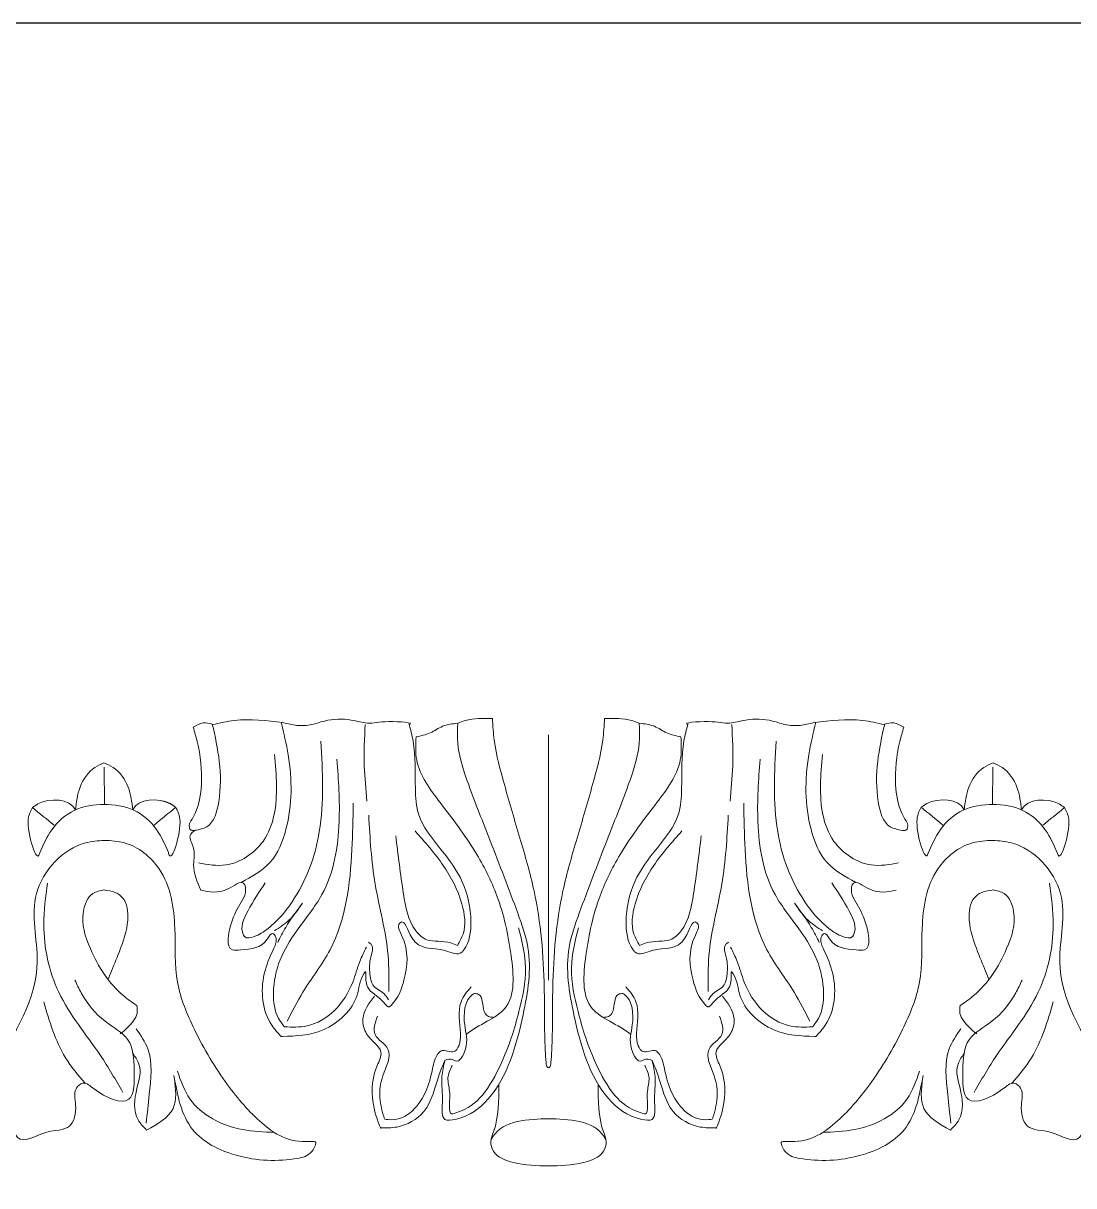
# Model space of a CAD drawing. Header units: millimetres. Extents: x 1315 to 1486, y 1419 to 1529.
# Drawn here: x 1376.8 to 1435.3, y 1464.5 to 1529.3 of the extents above; entities that cross this region are included whole.
import ezdxf

# ---------------------------------------------------------------- set-up
doc = ezdxf.new("R2010")
doc.units = ezdxf.units.MM
doc.layers.add('0.15', color=7, linetype='Continuous', lineweight=15)

msp = doc.modelspace()

# ---------------------------------------------------------------- linework, layer by layer
at = {"color": 6, "ltscale": 1000}
msp.add_lwpolyline([(1315.088132915806, 1419.264722877682), (1480.088132915806, 1419.264722877682), (1480.088132915806, 1529.264722877682), (1315.088132915806, 1529.264722877682)], close=True, dxfattribs=at)
at = {"layer": '0.15', "color": 7, "ltscale": 1000}
for p, q in [((1406.035580923792, 1489.642428469768), (1406.035580923792, 1475.980610134455)), ((1381.301952689664, 1485.768665446634), (1381.294918944488, 1487.842925921297)), ((1430.769209157919, 1485.768665446634), (1430.776242903095, 1487.842925921297))]:
    msp.add_line(p, q, dxfattribs=at)
for points in [[(1402.908783178962, 1490.555593104185), (1401.387109913117, 1490.437461572026), (1400.985709577286, 1490.303789908965)], [(1409.162378668738, 1490.555593104185), (1410.684051934466, 1490.437461572026), (1411.085452270181, 1490.303789908965)], [(1386.254782196553, 1490.075660418366), (1386.470801622909, 1489.268200028684), (1386.70386893996, 1486.863937635844), (1386.351704820012, 1485.280555014495), (1386.12161790342, 1484.85478988144), (1386.046034947456, 1484.703730459089), (1386.127936352463, 1484.33247830113), (1386.342837570188, 1484.327316213919)], [(1387.313778092805, 1490.247292745127), (1386.807348444312, 1490.312353249868), (1386.254782196553, 1490.075660418366)], [(1386.342837570188, 1484.327316213949), (1387.010850188741, 1484.532985795722), (1387.67190301367, 1485.922910014106), (1387.313778092805, 1490.247292745127)], [(1387.321505402168, 1490.212349200676), (1388.543372112279, 1490.447121438305), (1391.247072205832, 1490.339035367007)], [(1391.147637050552, 1490.350724324959), (1391.537482428084, 1488.5247558339), (1391.416597384796, 1484.388348879056), (1390.519377626199, 1482.538197301994), (1388.917049122694, 1481.433882268841)], [(1391.200670841801, 1490.344493760433), (1391.921358009055, 1490.186827203779), (1392.760281134349, 1490.203275084201), (1393.566300638438, 1490.416993098621), (1395.046725161559, 1490.466284524355), (1395.951455529383, 1490.3019101512), (1397.135866677574, 1490.384097337777), (1398.28141514603, 1490.226731140512), (1398.254351367312, 1490.219722964623)], [(1395.827232437627, 1490.228025228073), (1395.777280925726, 1487.902869307694), (1395.926897029578, 1485.959721936928)], [(1400.984940922888, 1490.291088877417), (1400.140348787023, 1490.121192328599), (1399.451757061597, 1489.759965545378), (1398.660043479827, 1489.536326587197)], [(1400.985709577286, 1490.303789908936), (1400.960674213431, 1489.480194931817), (1401.590492441504, 1486.862841110498), (1402.787540487665, 1483.748186930166), (1404.32077770722, 1479.719813831118), (1404.88729222929, 1477.805698274689), (1404.617506378516, 1474.058453392001), (1402.681915094796, 1469.379318598945), (1400.862082565622, 1468.239245516419), (1400.264452662737, 1468.239245516419), (1400.128665617154, 1469.162154361951), (1400.101484364783, 1470.627947692232), (1400.264452662737, 1471.523704481191)], [(1402.908783178962, 1490.555593104185), (1403.013216411531, 1489.347097639195), (1403.579611717443, 1486.874119657059), (1404.441781966434, 1483.897418810255), (1405.231468876078, 1480.956015636966), (1405.797625750023, 1475.560640921172), (1405.854253358975, 1472.094680901351), (1405.89788642195, 1471.397290771736), (1405.921014329604, 1471.237981301409), (1405.97740565841, 1471.138276074951), (1406.035580923734, 1471.115170460977)], [(1409.162378668738, 1490.555593104185), (1409.057945436052, 1489.347097639195), (1408.491550130024, 1486.874119657059), (1407.629379881033, 1483.897418810255), (1406.839692971622, 1480.956015636966), (1406.273536097677, 1475.560640921172), (1406.216908488608, 1472.094680901351), (1406.17327542575, 1471.397290771736), (1406.150147518096, 1471.237981301409), (1406.093756189057, 1471.138276074951), (1406.035580923734, 1471.115170460977)], [(1411.085452270181, 1490.303789908936), (1411.110487634269, 1489.480194931817), (1410.480669406195, 1486.862841110498), (1409.283621359918, 1483.748186930166), (1407.750384140247, 1479.719813831118), (1407.183869618293, 1477.805698274689), (1407.453655469184, 1474.058453392001), (1409.389246752671, 1469.379318598945), (1411.209079281845, 1468.239245516419), (1411.806709184846, 1468.239245516419), (1411.942496230429, 1469.162154361951), (1411.969677482684, 1470.627947692232), (1411.806709184846, 1471.523704481191)], [(1411.086220924695, 1490.291088877417), (1411.93081306056, 1490.121192328599), (1412.619404785986, 1489.759965545378), (1413.411118367872, 1489.536326587197)], [(1420.870491005666, 1490.344493760433), (1420.149803838645, 1490.186827203779), (1419.31088071335, 1490.203275084201), (1418.504861209261, 1490.416993098621), (1417.024436685908, 1490.466284524355), (1416.119706318201, 1490.3019101512), (1414.935295169893, 1490.384097337777), (1413.789746701554, 1490.226731140512), (1413.816810480272, 1490.219722964623)], [(1416.24392940984, 1490.228025228073), (1416.293880921858, 1487.902869307694), (1416.144264818122, 1485.959721936928)], [(1420.923524797148, 1490.350724324959), (1420.533679419616, 1488.5247558339), (1420.654564462788, 1484.388348879056), (1421.551784221268, 1482.538197301994), (1423.154112725006, 1481.433882268841)], [(1424.749656445299, 1490.212349200676), (1423.527789735421, 1490.447121438305), (1420.824089641636, 1490.339035367007)], [(1425.728324277279, 1484.327316213949), (1425.060311658843, 1484.532985795722), (1424.399258833797, 1485.922910014106), (1424.757383754662, 1490.247292745127)], [(1424.757383754662, 1490.247292745127), (1425.263813403155, 1490.312353249868), (1425.816379650914, 1490.075660418366)], [(1425.816379650914, 1490.075660418366), (1425.600360224675, 1489.268200028684), (1425.367292907624, 1486.863937635844), (1425.719457027688, 1485.280555014495), (1425.949543944163, 1484.85478988144), (1426.025126900244, 1484.703730459089), (1425.943225495237, 1484.33247830113), (1425.728324277396, 1484.327316213919)], [(1390.260917297168, 1481.400943856101), (1389.293002439383, 1479.834792347563), (1389.047179008321, 1478.498963380345), (1389.123954124469, 1478.391503894931), (1389.615600986592, 1478.406855250007), (1390.399207879043, 1478.85214897757), (1391.75135596604, 1480.341491495343), (1393.272433151677, 1484.256818051213), (1393.362679677968, 1489.289242872528)], [(1421.810244550416, 1481.400943856101), (1422.778159408317, 1479.834792347563), (1423.023982839379, 1478.498963380345), (1422.947207722998, 1478.391503894931), (1422.455560860875, 1478.406855250007), (1421.671953968424, 1478.85214897757), (1420.31980588166, 1480.341491495343), (1418.798728695907, 1484.256818051213), (1418.708482169499, 1489.289242872528)], [(1379.69003289747, 1485.45840098496), (1379.946108906133, 1486.728542861496), (1380.779548094561, 1487.833683778965), (1381.280732238152, 1488.089539696546)], [(1382.88212065231, 1485.464892966174), (1382.620880423532, 1486.733982739035), (1381.782952937134, 1487.83572447643), (1381.280732238269, 1488.089539696546)], [(1386.536132001271, 1482.512507279254), (1388.062097043683, 1482.405778810786), (1390.137290285504, 1483.71722314259), (1390.88501315629, 1486.843312515961), (1390.778195603354, 1488.551229089029)], [(1394.255846091964, 1488.282893668536), (1394.375419758911, 1484.81703807972), (1393.418711206945, 1480.753576169136), (1391.997179397102, 1478.72067036523), (1391.087441956577, 1477.11373855636), (1390.719183674035, 1475.290895682348), (1391.003513879095, 1473.85481296782), (1391.336007355898, 1473.391557110528)], [(1417.815315755619, 1488.282893668536), (1417.695742088556, 1484.81703807972), (1418.652450640639, 1480.753576169136), (1420.073982450598, 1478.72067036523), (1420.983719891123, 1477.11373855636), (1421.351978173665, 1475.290895682348), (1421.067647968372, 1473.85481296782), (1420.735154491569, 1473.391557110528)], [(1425.535029846313, 1482.512507279254), (1424.009064803784, 1482.405778810786), (1421.93387156208, 1483.71722314259), (1421.186148691177, 1486.843312515961), (1421.292966244229, 1488.551229089029)], [(1429.189041195157, 1485.464892966174), (1429.450281424168, 1486.733982739035), (1430.28820891045, 1487.83572447643), (1430.790429609315, 1488.089539696546)], [(1432.381128950114, 1485.45840098496), (1432.12505294145, 1486.728542861496), (1431.291613752906, 1487.833683778965), (1430.790429609315, 1488.089539696546)], [(1377.293194836657, 1485.594265698743), (1377.604647240787, 1485.801463317821), (1379.685522103751, 1485.468520796912), (1379.69003289747, 1485.45840098496)], [(1385.278386251954, 1485.610505763729), (1384.966093642008, 1485.816434827164), (1382.886590246064, 1485.475031042177), (1382.88212065231, 1485.464892966174)], [(1385.278958713239, 1485.600757679957), (1384.967506309109, 1485.807955299035), (1382.886631446145, 1485.475012778126), (1382.88212065231, 1485.464892966174)], [(1426.79277559563, 1485.610505763729), (1427.105068205576, 1485.816434827164), (1429.184571601403, 1485.475031042177), (1429.189041195157, 1485.464892966174)], [(1434.777967011043, 1485.594265698743), (1434.466514606913, 1485.801463317821), (1432.385639743832, 1485.468520796912), (1432.381128950114, 1485.45840098496)], [(1377.293194836657, 1485.594265698743), (1377.065134592307, 1484.952641716049), (1377.690541827771, 1483.035967600412), (1377.693879876238, 1483.051318955488)], [(1377.293194836657, 1485.594265698743), (1378.509794309921, 1484.613606517491)], [(1377.690541827771, 1483.035967600412), (1378.376153152622, 1484.36647058732), (1379.627802135608, 1485.442005320041), (1381.294918944546, 1485.768665446634), (1381.301952689606, 1485.768665446634)], [(1384.891448498889, 1483.050612608433), (1384.200430986424, 1484.378315845093), (1382.944417589297, 1485.448750562322), (1381.275985872093, 1485.768626941073), (1381.268952185008, 1485.768598331135)], [(1385.278386251954, 1485.610505763729), (1384.065785702271, 1484.624906141598)], [(1385.278958713239, 1485.600757679957), (1385.507018957473, 1484.959133697263), (1384.881611722125, 1483.042459581626), (1384.878273673541, 1483.057810936702)], [(1391.486100323917, 1473.70772192295), (1392.355065885884, 1475.315123671284), (1393.871135998819, 1477.680015582093), (1395.088093120208, 1483.265245831859), (1395.162841563997, 1485.841192766962)], [(1420.585061523783, 1473.70772192295), (1419.716095961583, 1475.315123671284), (1418.200025848764, 1477.680015582093), (1416.983068727375, 1483.265245831859), (1416.90832028347, 1485.841192766962)], [(1426.79277559563, 1485.610505763729), (1426.56210741396, 1484.969814730455), (1427.179713348694, 1483.050612608433), (1427.183113811723, 1483.065950258893)], [(1426.79277559563, 1485.610505763729), (1428.005376145313, 1484.624906141598)], [(1427.179713348694, 1483.050612608433), (1427.870730861043, 1484.378315845093), (1429.126744258287, 1485.448750562322), (1430.795175975607, 1485.768626941073), (1430.802209662459, 1485.768598331135)], [(1434.380620019929, 1483.035967600412), (1433.695008694845, 1484.36647058732), (1432.443359712091, 1485.442005320041), (1430.776242903154, 1485.768665446634), (1430.769209157977, 1485.768665446634)], [(1434.777967011043, 1485.594265698743), (1433.561367537663, 1484.613606517491)], [(1434.777967011043, 1485.594265698743), (1435.00602725516, 1484.952641716049), (1434.380620019929, 1483.035967600412), (1434.377281971229, 1483.051318955488)], [(1396.023462004912, 1485.17706390662), (1396.383255950012, 1481.341627055601), (1397.102963056368, 1477.362806459798), (1397.140635318308, 1475.351778947628)], [(1416.047699842788, 1485.17706390662), (1415.687905897572, 1481.341627055601), (1414.968198791215, 1477.362806459798), (1414.930526529159, 1475.351778947628)], [(1386.671442182804, 1480.9896946302), (1386.273499111598, 1482.422122260203), (1386.252040228061, 1483.389309844144), (1386.079892296762, 1484.034118971929), (1386.381031960667, 1484.356497428085)], [(1398.605561759043, 1484.298172721985), (1400.171344951912, 1482.374345083746), (1401.209358828793, 1480.229123753579), (1401.28017314414, 1478.553841863872), (1400.966396582266, 1477.921512238998)], [(1413.465600088424, 1484.298172721985), (1411.899816895555, 1482.374345083746), (1410.861803018674, 1480.229123753579), (1410.790988703444, 1478.553841863872), (1411.104765265201, 1477.921512238998)], [(1397.529041108162, 1484.030411671902), (1397.958695640275, 1480.790544738466), (1398.642280292883, 1478.74124326964), (1399.26721066418, 1478.233813104915), (1399.892141035478, 1478.155750942326), (1400.595277115306, 1478.05816018517), (1400.966396582266, 1477.921512238998)], [(1414.542120739537, 1484.030411671902), (1414.112466207192, 1480.790544738466), (1413.428881554584, 1478.74124326964), (1412.803951183287, 1478.233813104915), (1412.179020811989, 1478.155750942326), (1411.475884732277, 1478.05816018517), (1411.104765265318, 1477.921512238998)], [(1391.150388014456, 1472.851596693446), (1390.621664970484, 1473.480219018293), (1390.203574391966, 1476.337711893688), (1390.739211965072, 1477.769042998316), (1390.844479709816, 1478.375630384948), (1390.674477666802, 1478.593995578292), (1390.389670597575, 1478.28691626171), (1388.910199802554, 1477.680120013098), (1388.432739646592, 1477.680120013098), (1388.379092438099, 1479.178913535168), (1388.926651613157, 1480.338306350252), (1389.161268738517, 1480.872418632087), (1389.056954721873, 1481.393529256045), (1388.183578167063, 1481.067861223823), (1386.671442182804, 1480.9896946302)], [(1420.920773833128, 1472.851596693446), (1421.4494968771, 1473.480219018293), (1421.867587455501, 1476.337711893688), (1421.331949882395, 1477.769042998316), (1421.226682137651, 1478.375630384948), (1421.396684180665, 1478.593995578292), (1421.681491249892, 1478.28691626171), (1423.160962045145, 1477.680120013098), (1423.638422200875, 1477.680120013098), (1423.692069409368, 1479.178913535168), (1423.144510234426, 1480.338306350252), (1422.909893109183, 1480.872418632087), (1423.014207125827, 1481.393529256045), (1423.88758368052, 1481.067861223823), (1425.39971966478, 1480.9896946302)], [(1378.126991673093, 1481.388203275706), (1377.92956994574, 1479.086283249893), (1378.763128350209, 1475.315541395215), (1381.077468925923, 1471.798775700354), (1382.333886549528, 1469.742842863863)], [(1381.294918944546, 1481.018204289601), (1380.660928155714, 1480.809081238604), (1380.130893735517, 1479.805342809294), (1380.521445413538, 1477.742099803752), (1382.377877260511, 1475.106366128715), (1383.108313808636, 1474.572984863826)], [(1430.776242903154, 1481.018204289601), (1431.410233691753, 1480.809081238604), (1431.940268112066, 1479.805342809294), (1431.549716433929, 1477.742099803752), (1429.693284586956, 1475.106366128715), (1428.962848038947, 1474.572984863826)], [(1433.944170174491, 1481.388203275706), (1434.141591901844, 1479.086283249893), (1433.308033497491, 1475.315541395215), (1430.99369292166, 1471.798775700354), (1429.737275297939, 1469.742842863863)], [(1390.772592450445, 1478.732471066756), (1391.569789969082, 1479.32208841803), (1392.335633674822, 1480.269329683502)], [(1392.335633674822, 1480.269329683502), (1391.399311062134, 1478.921961092212), (1390.95439687937, 1478.0832758375)], [(1419.735528172645, 1480.269329683502), (1420.671850785566, 1478.921961092212), (1421.116764968214, 1478.0832758375)], [(1421.298569397139, 1478.732471066756), (1420.501371878385, 1479.32208841803), (1419.735528172761, 1480.269329683502)], [(1400.666806726669, 1471.252758286046), (1400.436242946027, 1470.543724101382), (1400.524939664127, 1469.816936648971), (1400.542702850955, 1468.700203891985), (1400.57811000857, 1468.576087664227), (1400.879607320483, 1468.593840931975), (1402.33416196769, 1469.568756408928), (1403.398522584652, 1471.341367978308), (1404.391830454533, 1474.248465572422), (1404.752697343891, 1476.669228061186), (1404.371206083288, 1478.896949870887)], [(1411.404355120914, 1471.252758286046), (1411.634918901556, 1470.543724101382), (1411.546222183457, 1469.816936648971), (1411.528458996629, 1468.700203891985), (1411.493051839014, 1468.576087664227), (1411.1915545271, 1468.593840931975), (1409.73699988001, 1469.568756408928), (1408.672639262815, 1471.341367978308), (1407.679331392934, 1474.248465572422), (1407.318464503576, 1476.669228061186), (1407.699955764296, 1478.896949870887)], [(1391.336007355898, 1473.391557110528), (1392.591232819435, 1473.443146017988), (1394.096215842594, 1474.282718936094), (1395.13411050355, 1475.885577936479), (1395.526331205805, 1477.019541806305), (1395.895066352514, 1477.823660404418)], [(1396.011182754952, 1478.097791744654), (1396.154122761636, 1477.990593336752), (1396.118357955896, 1477.168773686393), (1396.106555570103, 1476.215893147626), (1396.249495576787, 1475.727573853506), (1396.869299659225, 1475.239202343884), (1397.119653298938, 1474.893796855173)], [(1416.059979092748, 1478.097791744654), (1415.917039086064, 1477.990593336752), (1415.952803891687, 1477.168773686393), (1415.964606277597, 1476.215893147626), (1415.821666270913, 1475.727573853506), (1415.201862188358, 1475.239202343884), (1414.951508548529, 1474.893796855173)], [(1420.735154491569, 1473.391557110528), (1419.479929028148, 1473.443146017988), (1417.97494600499, 1474.282718936094), (1416.93705134415, 1475.885577936479), (1416.544830641662, 1477.019541806305), (1416.176095495186, 1477.823660404418)], [(1396.346775848138, 1475.102972121673), (1395.70062502562, 1473.832308090172), (1395.909014626592, 1472.999105462248), (1396.367638651467, 1472.478360346748), (1396.701085856603, 1471.999283194946), (1396.492696255398, 1471.22853029711), (1396.221718244324, 1469.666294950581), (1396.555165449343, 1468.083173406685), (1396.701085856603, 1467.729047930563)], [(1396.949770471965, 1468.229429003663), (1397.587695389473, 1468.247913288298), (1398.687940028216, 1468.959401601165), (1399.547845172881, 1470.927455762252), (1399.843739331885, 1471.832976848524), (1400.056420709658, 1472.045493906593), (1400.777677624206, 1472.008525337264), (1401.036495601478, 1472.331948103292), (1401.127099775895, 1473.00923526796), (1401.164891253877, 1474.782421207779), (1401.721749278204, 1475.612438690612)], [(1401.916348042385, 1475.253560518144), (1402.137455536355, 1475.198891983015), (1402.458504275372, 1474.250658623172), (1402.807330346852, 1473.929898847298), (1402.969325389899, 1473.896803469393), (1402.974709637416, 1473.888074237093)], [(1410.154813805199, 1475.253560518144), (1409.933706311229, 1475.198891983015), (1409.612657572212, 1474.250658623172), (1409.263831500848, 1473.929898847298), (1409.101836457801, 1473.896803469393), (1409.096452210168, 1473.888074237093)], [(1415.121391375502, 1468.229429003663), (1414.483466458227, 1468.247913288298), (1413.383221819367, 1468.959401601165), (1412.523316674702, 1470.927455762252), (1412.227422515698, 1471.832976848524), (1412.014741137926, 1472.045493906593), (1411.293484223261, 1472.008525337264), (1411.034666246222, 1472.331948103292), (1410.944062071805, 1473.00923526796), (1410.906270593823, 1474.782421207779), (1410.349412569263, 1475.612438690612)], [(1415.724385999329, 1475.102972121673), (1416.37053682208, 1473.832308090172), (1416.162147220875, 1472.999105462248), (1415.703523196, 1472.478360346748), (1415.370075991097, 1471.999283194946), (1415.578465592185, 1471.22853029711), (1415.84944360326, 1469.666294950581), (1415.515996398241, 1468.083173406685), (1415.370075991097, 1467.729047930563)], [(1380.224032990238, 1470.244970478288), (1379.138658809894, 1471.669072414803), (1377.926470329239, 1474.785867430324)], [(1383.108313808636, 1474.572984863826), (1382.988382493564, 1473.823118163327), (1382.21560930293, 1473.076881427925), (1382.224684676225, 1473.088185093973)], [(1428.962848038947, 1474.572984863826), (1429.082779354019, 1473.823118163327), (1429.855552544654, 1473.076881427925), (1429.846477171359, 1473.088185093973)], [(1431.847128857346, 1470.244970478288), (1432.932503037806, 1471.669072414803), (1434.144691518344, 1474.785867430324)], [(1396.512843762594, 1473.983994098435), (1396.383375165937, 1472.970804664827), (1397.0953332311, 1472.151648004652), (1396.814817938674, 1470.664237460118), (1396.64231235925, 1469.435502469827), (1396.901130336289, 1468.249897477039)], [(1415.55831808499, 1473.983994098435), (1415.68778668153, 1472.970804664827), (1414.975828616367, 1472.151648004652), (1415.256343909026, 1470.664237460118), (1415.428849488449, 1469.435502469827), (1415.170031511294, 1468.249897477039)], [(1383.066826634062, 1473.282948884294), (1383.717865313472, 1472.160629069487), (1383.799289854429, 1469.623217168522), (1383.636559988558, 1468.029182586524)], [(1429.004335213522, 1473.282948884294), (1428.353296534111, 1472.160629069487), (1428.271871993154, 1469.623217168522), (1428.434601859026, 1468.029182586524)], [(1396.68438016083, 1467.768215677988), (1397.585311069106, 1467.812279427013), (1399.088267419906, 1468.676236980533), (1399.952821989264, 1470.736399271987), (1400.264452662737, 1471.523704481191)], [(1415.38678168687, 1467.768215677988), (1414.485850778594, 1467.812279427013), (1412.982894427794, 1468.676236980533), (1412.118339858436, 1470.736399271987), (1411.806709184846, 1471.523704481191)], [(1385.203877788921, 1470.520063400323), (1385.12842924958, 1468.851733253799), (1383.650031398702, 1467.641482548144)], [(1390.764647747343, 1467.511059404231), (1388.999731032829, 1467.667590294845), (1386.065824806643, 1469.380310693316), (1385.368649527849, 1470.918892421349)], [(1421.306514100124, 1467.511059404231), (1423.071430814871, 1467.667590294845), (1426.005337041057, 1469.380310693316), (1426.702512319851, 1470.918892421349)], [(1426.867284058546, 1470.520063400323), (1426.942732597887, 1468.851733253799), (1428.421130448882, 1467.641482548144)], [(1403.262128094164, 1470.175212955157), (1402.976386588834, 1467.549626194752), (1402.823066861321, 1466.988997742821), (1402.97029864469, 1466.468252627321), (1404.080438213143, 1465.834304322136), (1406.035580923734, 1465.641890229013)], [(1408.809033753303, 1470.175212955157), (1409.094775258749, 1467.549626194752), (1409.248094986378, 1466.988997742821), (1409.100863202893, 1466.468252627321), (1407.990723634557, 1465.834304322136), (1406.035580923734, 1465.641890229013)], [(1402.832531652832, 1467.086191203558), (1402.944071120535, 1467.281508936776), (1406.035580923734, 1468.266606434943), (1406.037607596092, 1468.266606434943)], [(1409.238630194868, 1467.086191203558), (1409.127090727048, 1467.281508936776), (1406.035580923734, 1468.266606434943), (1406.033554251491, 1468.266606434943)]]:
    msp.add_spline(points, degree=3, dxfattribs=at)
for points, knots in [([(1398.272829850273, 1490.259876679043), (1398.355329989641, 1489.941407283473), (1398.659161141793, 1488.768549588331), (1398.585829411819, 1487.06603670117), (1398.696134698763, 1484.913820446349), (1400.011872029118, 1483.330949604595), (1401.383898297045, 1481.546425288801), (1401.824077666923, 1479.477593327578), (1401.637225347873, 1478.066286883721), (1401.052730851527, 1477.313303268947), (1399.857903255568, 1477.934731338228), (1398.493605599691, 1477.507090766328), (1398.026766528095, 1479.433576598934), (1397.589073689607, 1478.998806350803), (1398.292435637861, 1477.80326636985), (1398.14984175628, 1476.269616311645), (1397.657086315518, 1474.955779572945), (1397.11021316722, 1474.419244743705), (1396.645013234065, 1475.10057117289), (1395.840372018003, 1475.369668592288), (1395.856512412149, 1476.132736934636), (1395.866294372081, 1476.433705881263)], [0, 0, 0, 0, 0.9831671469551172, 3.620803662593863, 5.106117638609419, 7.277245972471754, 9.551684317728597, 11.8293426374788, 13.4500227299434, 13.62285089613042, 14.56527118627993, 16.56051926552085, 17.60295583779683, 17.65593551344103, 18.3215023768141, 20.83623435307963, 22.41005855026645, 22.53086111565533, 22.90850639312149, 24.19015267139306, 25.01278796625375, 25.01278796625375, 25.01278796625375, 25.01278796625375]), ([(1413.79833199731, 1490.259876679043), (1413.715831857826, 1489.941407283473), (1413.412000705674, 1488.768549588331), (1413.485332435765, 1487.06603670117), (1413.375027148937, 1484.913820446349), (1412.059289818466, 1483.330949604595), (1410.687263550655, 1481.546425288801), (1410.247084180661, 1479.477593327578), (1410.43393649971, 1478.066286883721), (1411.018430996057, 1477.313303268947), (1412.213258591899, 1477.934731338228), (1413.577556247892, 1477.507090766328), (1414.044395319605, 1479.433576598934), (1414.482088157976, 1478.998806350803), (1413.778726209606, 1477.80326636985), (1413.92132009142, 1476.269616311645), (1414.414075531949, 1474.955779572945), (1414.960948680247, 1474.419244743705), (1415.426148613402, 1475.10057117289), (1416.230789829464, 1475.369668592288), (1416.214649435318, 1476.132736934636), (1416.204867475619, 1476.433705881263)], [0, 0, 0, 0, 0.9831671469551172, 3.620803662593863, 5.106117638609419, 7.277245972471754, 9.551684317728597, 11.8293426374788, 13.4500227299434, 13.62285089613042, 14.56527118627993, 16.56051926552085, 17.60295583779683, 17.65593551344103, 18.3215023768141, 20.83623435307963, 22.41005855026645, 22.53086111565533, 22.90850639312149, 24.19015267139306, 25.01278796625375, 25.01278796625375, 25.01278796625375, 25.01278796625375]), ([(1398.660043479827, 1489.536326587255), (1398.639295547455, 1489.09844074427), (1398.574972855229, 1487.740908054515), (1400.164886770955, 1485.6585224712), (1401.910360951162, 1483.381909422427), (1403.378161813085, 1480.478506426149), (1403.979146186914, 1477.648052161905), (1404.247043465915, 1474.646568136461), (1402.572495448007, 1473.651666103684), (1401.800125604565, 1473.26068887478), (1401.454933334328, 1472.971601754278)], [0, 0, 0, 0, 1.290597193994421, 4.001106471891118, 7.363512483029888, 10.09875964574958, 13.51916390507788, 16.49112315493522, 17.68990328715084, 19.06008476211251, 19.06008476211251, 19.06008476211251, 19.06008476211251]), ([(1413.411118367756, 1489.536326587255), (1413.431866300012, 1489.09844074427), (1413.496188992354, 1487.740908054515), (1411.906275076628, 1485.6585224712), (1410.160800896538, 1483.381909422427), (1408.693000034615, 1480.478506426149), (1408.092015660553, 1477.648052161905), (1407.824118381552, 1474.646568136461), (1409.498666399577, 1473.651666103684), (1410.271036243019, 1473.26068887478), (1410.61622851314, 1472.971601754278)], [0, 0, 0, 0, 1.290597193994421, 4.001106471891118, 7.363512483029888, 10.09875964574958, 13.51916390507788, 16.49112315493522, 17.68990328715084, 19.06008476211251, 19.06008476211251, 19.06008476211251, 19.06008476211251]), ([(1381.298901983489, 1483.770757487186), (1380.945649204379, 1483.744018197289), (1379.287999469041, 1483.6122997647), (1376.789123643375, 1480.938084388818), (1378.238560202717, 1476.037591813012), (1375.382823005271, 1471.465858155625), (1372.337500431993, 1467.193715730853), (1369.664027433562, 1467.012355004084), (1368.554843185189, 1466.743150267368), (1368.901111133233, 1466.100746312466), (1370.240825699828, 1465.84057290386), (1372.374884518165, 1465.675378692304), (1374.361097630066, 1466.469867557109), (1375.589869253989, 1467.449814398915), (1375.997744373697, 1467.970494244768), (1376.336641701822, 1468.565813952297), (1376.33113064554, 1468.08416941945), (1376.180873849149, 1467.777229722906), (1376.58717220365, 1466.725337641601), (1377.969493003515, 1467.725127044945), (1379.5089662879, 1467.552359882942), (1379.810961284162, 1468.959710042454), (1379.524051811499, 1469.85350881211), (1380.188735775369, 1470.403685438647), (1381.062577419169, 1469.574400328795), (1383.000870647094, 1468.731287242608), (1382.964067256496, 1471.091647964025), (1382.894690529745, 1472.784945271993), (1381.123297932045, 1473.705287566929), (1380.176071727368, 1474.879863548467), (1379.774596023093, 1475.7467806967), (1379.66297086114, 1475.98781587253)], [0.02257629039930964, 0.02257629039930964, 0.02257629039930964, 0.02257629039930964, 1.08113259221189, 4.993078720459179, 8.78192015907348, 15.2403433357732, 20.40290643715863, 23.18306649712326, 23.24891826236252, 23.57219626846858, 24.58820823901637, 27.65186643210368, 29.56138105243171, 31.04379933588686, 31.96163603703652, 32.17803746302418, 32.39170182580653, 32.88876681638275, 33.45478558372667, 35.05150180102498, 36.42527847404707, 37.63052364259211, 38.57822979119727, 39.02866024037746, 39.73472260166245, 41.7533204373781, 43.38175842557678, 45.12332452842904, 46.75234824814417, 48.81755288791267, 49.61288968523717, 49.61288968523717, 49.61288968523717, 49.61288968523717]), ([(1381.298901983489, 1483.770757487215), (1381.67757633347, 1483.751750354419), (1382.867683438304, 1483.681405910433), (1384.886279006441, 1482.059145468051), (1385.329978928621, 1478.98850964932), (1385.154127410799, 1475.908799583729), (1386.37204755349, 1472.947540142512), (1387.938234234531, 1470.317572505122), (1389.985571544104, 1467.910617893674), (1391.658639643294, 1466.878269872595), (1393.216272985515, 1467.051261278448), (1392.79186248565, 1466.215431710178), (1391.283985705766, 1465.873258796226), (1388.810108305839, 1465.945034710046), (1385.755676208599, 1467.49087690096), (1385.376067900983, 1469.574596588496), (1385.175161929055, 1470.677395764444)], [0.05161639144167592, 0.05161639144167592, 0.05161639144167592, 0.05161639144167592, 1.178737299768515, 3.600731655748532, 7.030836681671254, 10.0225445251258, 12.82158244916687, 16.41297984142422, 19.25720931719343, 22.11326033578109, 22.4346593366751, 22.96982959487506, 23.88579381382318, 27.29038354515924, 30.11616747632317, 33.29305301777845, 33.29305301777845, 33.29305301777845, 33.29305301777845]), ([(1430.772259864094, 1483.770757487215), (1430.393585514114, 1483.751750354419), (1429.203478409396, 1483.681405910433), (1427.184882841142, 1482.059145468051), (1426.741182918846, 1478.98850964932), (1426.917034436668, 1475.908799583729), (1425.69911429421, 1472.947540142512), (1424.132927613053, 1470.317572505122), (1422.085590303363, 1467.910617893674), (1420.412522204406, 1466.878269872595), (1418.854888861952, 1467.051261278448), (1419.279299361933, 1466.215431710178), (1420.787176141817, 1465.873258796226), (1423.261053541628, 1465.945034710046), (1426.315485638985, 1467.49087690096), (1426.695093946601, 1469.574596588496), (1426.895999918528, 1470.677395764444)], [0.05161639144167592, 0.05161639144167592, 0.05161639144167592, 0.05161639144167592, 1.178737299768515, 3.600731655748532, 7.030836681671254, 10.0225445251258, 12.82158244916687, 16.41297984142422, 19.25720931719343, 22.11326033578109, 22.4346593366751, 22.96982959487506, 23.88579381382318, 27.29038354515924, 30.11616747632317, 33.29305301777845, 33.29305301777845, 33.29305301777845, 33.29305301777845]), ([(1430.772259863978, 1483.770757487186), (1431.125512643204, 1483.744018197289), (1432.783162378542, 1483.6122997647), (1435.282038204092, 1480.938084388818), (1433.83260164475, 1476.037591813012), (1436.688338842428, 1471.465858155625), (1439.73366141559, 1467.193715730853), (1442.407134413905, 1467.012355004084), (1443.516318662394, 1466.743150267368), (1443.170050714351, 1466.100746312466), (1441.830336147639, 1465.84057290386), (1439.696277329418, 1465.675378692304), (1437.710064217634, 1466.469867557109), (1436.481292593478, 1467.449814398915), (1436.073417473886, 1467.970494244768), (1435.734520145645, 1468.565813952297), (1435.740031202044, 1468.08416941945), (1435.890287998551, 1467.777229722906), (1435.483989643933, 1466.725337641601), (1434.101668844069, 1467.725127044945), (1432.562195559683, 1467.552359882942), (1432.260200563305, 1468.959710042454), (1432.547110035968, 1469.85350881211), (1431.882426072098, 1470.403685438647), (1431.008584428298, 1469.574400328795), (1429.070291200373, 1468.731287242608), (1429.107094590971, 1471.091647964025), (1429.176471317838, 1472.784945271993), (1430.947863915422, 1473.705287566929), (1431.895090120099, 1474.879863548467), (1432.29656582449, 1475.7467806967), (1432.408190986327, 1475.98781587253)], [0.02257629039930964, 0.02257629039930964, 0.02257629039930964, 0.02257629039930964, 1.08113259221189, 4.993078720459179, 8.78192015907348, 15.2403433357732, 20.40290643715863, 23.18306649712326, 23.24891826236252, 23.57219626846858, 24.58820823901637, 27.65186643210368, 29.56138105243171, 31.04379933588686, 31.96163603703652, 32.17803746302418, 32.39170182580653, 32.88876681638275, 33.45478558372667, 35.05150180102498, 36.42527847404707, 37.63052364259211, 38.57822979119727, 39.02866024037746, 39.73472260166245, 41.7533204373781, 43.38175842557678, 45.12332452842904, 46.75234824814417, 48.81755288791267, 49.61288968523717, 49.61288968523717, 49.61288968523717, 49.61288968523717]), ([(1381.262471745675, 1481.011689083036), (1381.48567523593, 1480.979301429117), (1382.571033298573, 1480.821811950413), (1382.920013569947, 1479.086535916194), (1381.682544893421, 1476.535887861388), (1381.50919878967, 1476.020951524839)], [0, 0, 0, 0, 0.6481942409812834, 3.1519347870363, 4.85224934133589, 4.85224934133589, 4.85224934133589, 4.85224934133589]), ([(1430.808690101792, 1481.011689083036), (1430.585486611537, 1480.979301429117), (1429.500128549011, 1480.821811950413), (1429.151148277637, 1479.086535916194), (1430.388616954162, 1476.535887861388), (1430.561963057797, 1476.020951524839)], [0, 0, 0, 0, 0.6481942409812834, 3.1519347870363, 4.85224934133589, 4.85224934133589, 4.85224934133589, 4.85224934133589]), ([(1395.866294372081, 1476.433705881263), (1395.857012598961, 1476.447956830929), (1395.826696735061, 1476.459430396029), (1395.48801924074, 1475.953403918855), (1395.490766488667, 1474.684503745371), (1393.669182051159, 1472.932916186397), (1391.955638613737, 1472.880964735519), (1391.169023285107, 1472.852276334594), (1391.150388014456, 1472.851596693446)], [0.2704138030614286, 0.2704138030614286, 0.2704138030614286, 0.2704138030614286, 0.3552115928111328, 0.4915803199766776, 1.732232364482666, 4.440523987752961, 6.746259859115206, 6.802209244040199, 6.802209244040199, 6.802209244040199, 6.802209244040199]), ([(1416.204867475502, 1476.433705881263), (1416.214149248623, 1476.447956830929), (1416.244465112406, 1476.459430396029), (1416.583142606727, 1475.953403918855), (1416.5803953588, 1474.684503745371), (1418.401979796541, 1472.932916186397), (1420.11552323373, 1472.880964735519), (1420.902138562593, 1472.852276334594), (1420.920773833011, 1472.851596693446)], [0.2704138030614286, 0.2704138030614286, 0.2704138030614286, 0.2704138030614286, 0.3552115928111328, 0.4915803199766776, 1.732232364482666, 4.440523987752961, 6.746259859115206, 6.802209244040199, 6.802209244040199, 6.802209244040199, 6.802209244040199]), ([(1381.68111323805, 1475.805262831211), (1381.682757895625, 1475.806631450305), (1381.684412299142, 1475.80801349098), (1381.686066702659, 1475.809395531654)], [5.87974781487247, 5.879747814910523, 5.879747814910523, 5.879747814910523, 5.886198863151546, 5.886198863151546, 5.886198863151546, 5.886198863151546]), ([(1430.390048609534, 1475.805262831211), (1430.388403951958, 1475.806631450305), (1430.386749548557, 1475.80801349098), (1430.38509514504, 1475.809395531654)], [5.87974781487247, 5.879747814910523, 5.879747814910523, 5.879747814910523, 5.886198863151546, 5.886198863151546, 5.886198863151546, 5.886198863151546]), ([(1400.264452662737, 1471.523704481191), (1400.411291729146, 1471.576956644447), (1400.617844278411, 1471.651864299052), (1401.041502544842, 1471.309840013793), (1401.656579506071, 1472.447747483613), (1401.249556566774, 1473.499236652158), (1401.342441266122, 1474.918175310184), (1401.879995113424, 1475.233473845114), (1401.916348042385, 1475.253560518115)], [0, 0, 0, 0, 0.4269905878348443, 0.6006303129436957, 1.464648384653958, 2.822575471657172, 4.569448366878785, 4.693329398569441, 4.693329398569441, 4.693329398569441, 4.693329398569441]), ([(1411.806709184846, 1471.523704481191), (1411.659870118321, 1471.576956644447), (1411.453317569056, 1471.651864299052), (1411.029659302625, 1471.309840013793), (1410.414582341629, 1472.447747483613), (1410.821605280926, 1473.499236652158), (1410.728720581345, 1474.918175310184), (1410.191166734043, 1475.233473845114), (1410.154813805199, 1475.253560518115)], [0, 0, 0, 0, 0.4269905878348443, 0.6006303129436957, 1.464648384653958, 2.822575471657172, 4.569448366878785, 4.693329398569441, 4.693329398569441, 4.693329398569441, 4.693329398569441]), ([(1383.650031398702, 1467.641482548173), (1383.472455864492, 1467.820182513296), (1382.870304116466, 1468.426147162911), (1383.033768326928, 1470.010479974673), (1383.493922104313, 1471.096581695947), (1382.957569378148, 1471.805290286571), (1382.897198105999, 1471.884502700585)], [0, 0, 0, 0, 0.7367405853815767, 2.49825874521924, 4.177137926727207, 4.392631353996892, 4.392631353996892, 4.392631353996892, 4.392631353996892]), ([(1428.421130448882, 1467.641482548173), (1428.598705983208, 1467.820182513296), (1429.200857731234, 1468.426147162911), (1429.037393520772, 1470.010479974673), (1428.57723974327, 1471.096581695947), (1429.113592469319, 1471.805290286571), (1429.173963741585, 1471.884502700585)], [0, 0, 0, 0, 0.7367405853815767, 2.49825874521924, 4.177137926727207, 4.392631353996892, 4.392631353996892, 4.392631353996892, 4.392631353996892])]:
    msp.add_open_spline(points, degree=3, knots=knots, dxfattribs=at)

doc.saveas('drawing.dxf')
